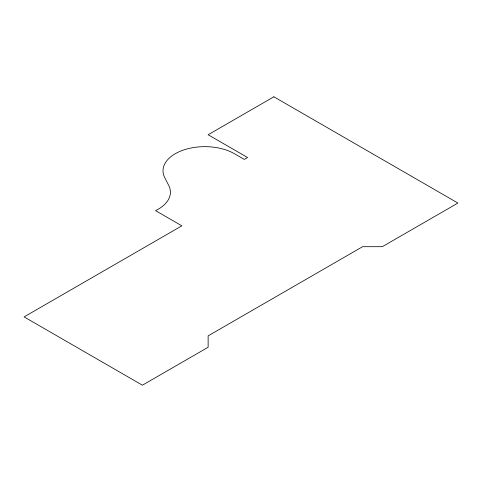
<?xml version="1.0" encoding="UTF-8"?>
<svg xmlns="http://www.w3.org/2000/svg" width="482" height="482" viewBox="0 0 482 482"><rect width="100%" height="100%" fill="white"/><g stroke="black" fill="none" stroke-linecap="round" stroke-linejoin="round"><path stroke-width="0.72" d="M273.866 96.798L208.134 134.749L247.573 157.518L244.284 159.415L234.427 153.722A41.832 24.148 0 0 0 183.473 150.041A41.832 24.148 0 0 0 164.736 177.647L168.712 185.401A41.663 24.052 0 0 1 155.553 210.64L181.847 225.823L24.1 316.897L142.407 385.202L208.134 347.251L208.134 335.87L362.597 246.694L382.316 246.694L457.9 203.055L273.866 96.798"/></g></svg>
